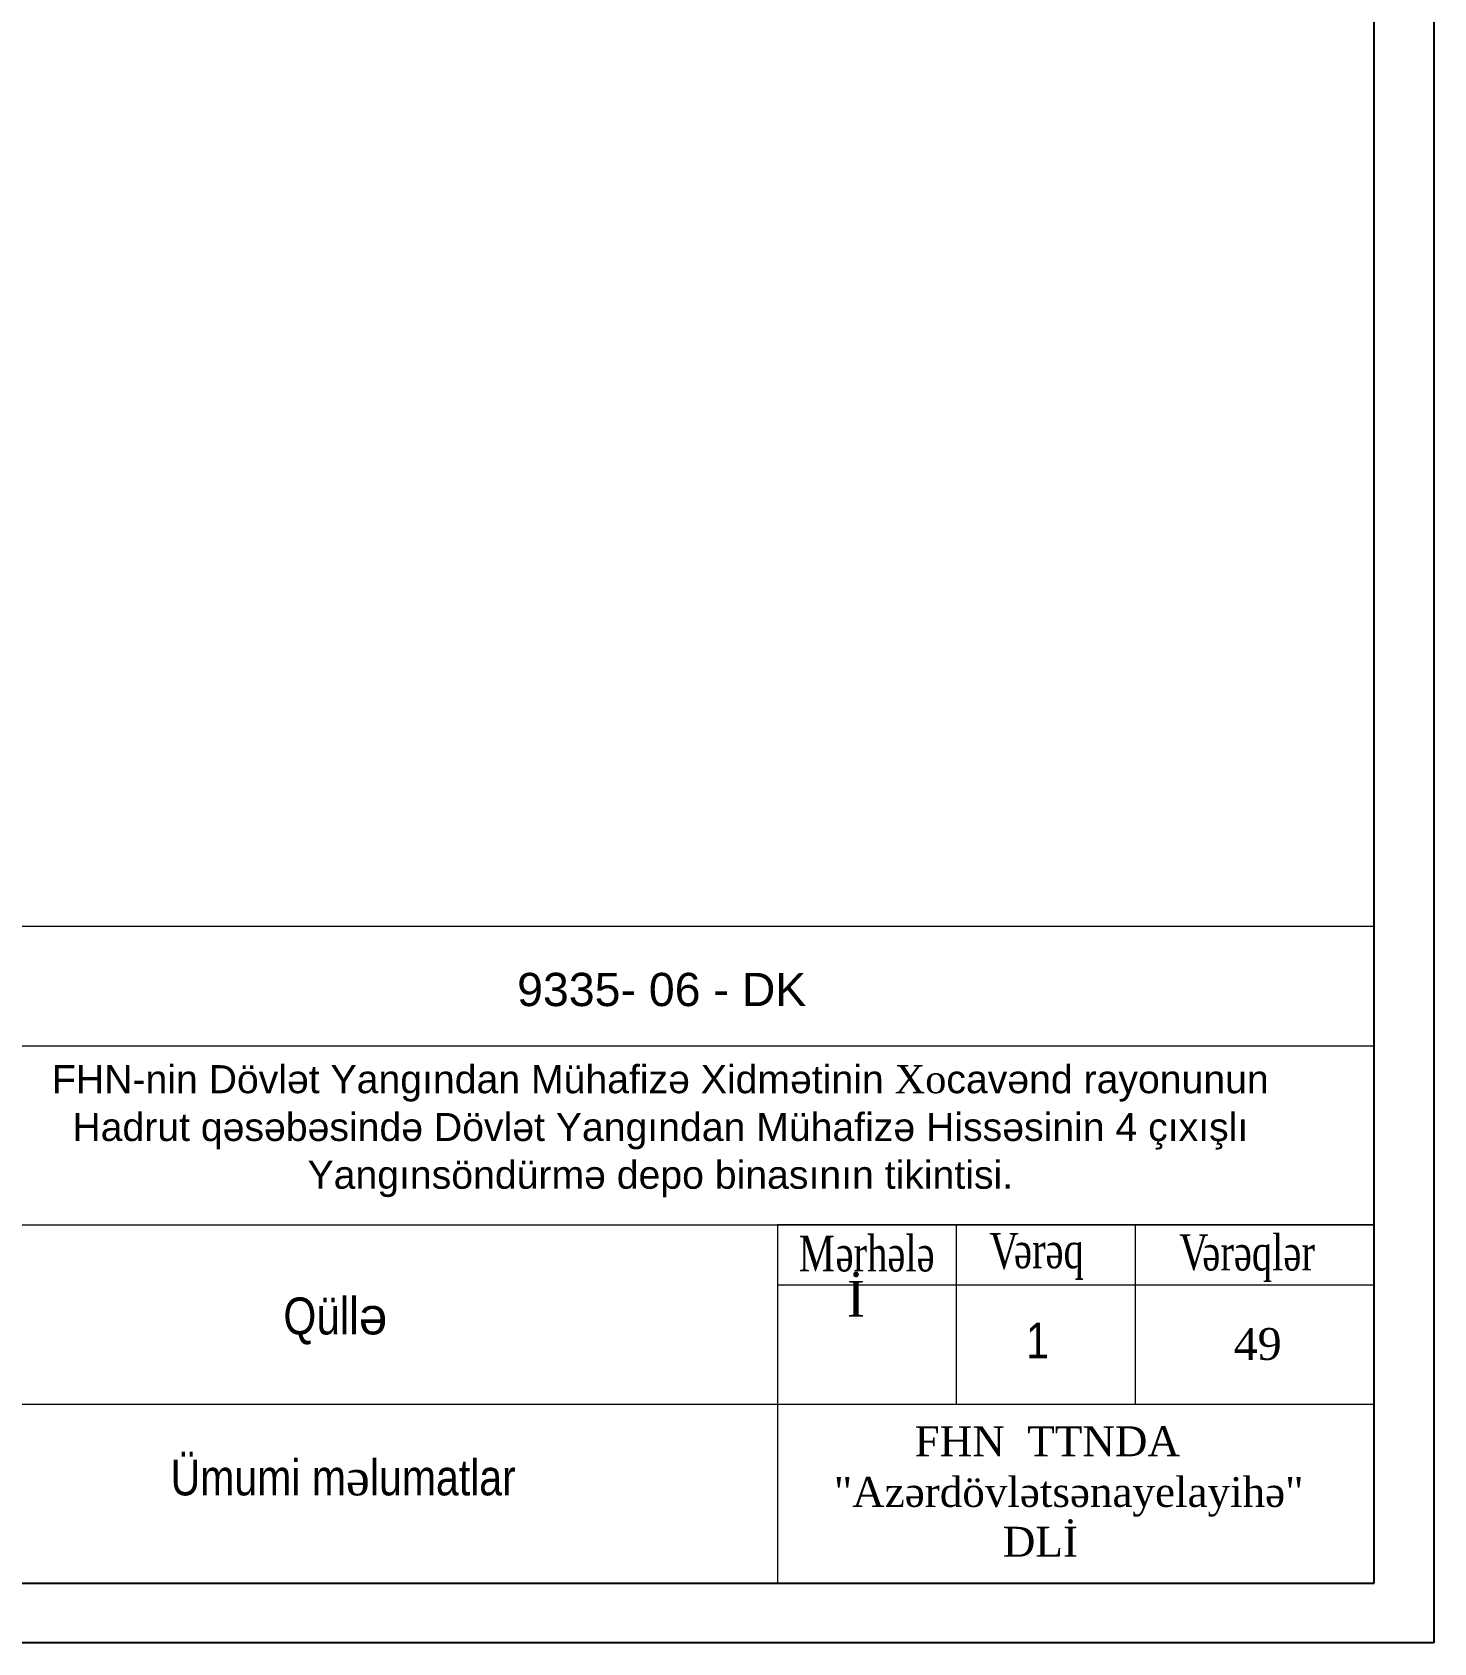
# Model space of a CAD drawing. Header units: millimetres. Extents: x -149347 to 251215, y -2929184 to -2541447.
# Drawn here: x -107980 to -96230, y -2581735 to -2568235 of the extents above; entities that cross this region are included whole.
import ezdxf

# ---------------------------------------------------------------- set-up
doc = ezdxf.new("R2010")
doc.units = ezdxf.units.MM
doc.layers.add('Text blocks_Ном._пера__1', color=7, linetype='Continuous', lineweight=15)
doc.layers.add('перегородка', color=130, linetype='Continuous', lineweight=20)
doc.styles.add('400', font='times.ttf', dxfattribs={"width": 0.75, "height": 300})
doc.styles.add('Arial', font='arial.ttf')
doc.styles.add('sevda', font='times.ttf')
doc.styles.add('style6', font='ARIALN.TTF', dxfattribs={"height": 300})
doc.styles.add('Times New Roman', font='times.ttf')

# ---------------------------------------------------------------- blocks, each defined once
blk = doc.blocks.new('mekteb')
at = {"color": 0, "lineweight": 25}
for p, q in [((139843, -1821466), (139843, -1849866)), ((139843, -1849866), (99643, -1849866))]:
    blk.add_line(p, q, dxfattribs=at)
at = {"color": 0, "lineweight": 25, "ltscale": 15}
for p, q in [((139343, -1849366), (139343, -1821966)), ((101643, -1849366), (139343, -1849366))]:
    blk.add_line(p, q, dxfattribs=at)
at = {"linetype": 'Continuous', "lineweight": 15}
for p, q in [((120843, -1844866), (139343, -1844866)), ((120843, -1846366), (139343, -1846366)), ((135843, -1847866), (135843, -1846366)), ((137343, -1847866), (137343, -1846366)), ((134343, -1846866), (139343, -1846866)), ((120843, -1847866), (139343, -1847866)), ((120843, -1849366), (139343, -1849366))]:
    blk.add_line(p, q, dxfattribs=at)
for points in [[(120843, -1849366), (139343, -1849366), (139343, -1843866), (120843, -1843866)], [(134343, -1849366), (139343, -1849366), (139343, -1846366), (134343, -1846366)]]:
    blk.add_lwpolyline(points, close=True, dxfattribs=at)
at = {"lineweight": 25, "ltscale": 15, "style": '400', "width": 0.75}
for s, p in [(' M', (134437, -1846755)), ('ərhələ', (134831, -1846755)), ('V', (136119, -1846732)), ('ərəq', (136326, -1846728)), ('   V', (137454, -1846743)), ('ərəqlər', (137904, -1846747))]:
    blk.add_text(s, height=300, dxfattribs=at).set_placement(p)
at = {"lineweight": 25, "ltscale": 15, "attachment_point": 1, "style": 'Times New Roman'}
for s, insert, char_height, width in [('{\\fTimes New Roman|b0|i0|c238|p18;\\H0.42397x;İ\\fTimes New Roman|b0|i0|c186|p18;\\H2.3586x;      }', (134926, -1846834), 707.62, 10102.13), ('"{\\fTimes New Roman|b0|i0|c238|p18;Azərdövlətsənayelayihə"\\P              } {\\fTimes New Roman|b0|i0|c238|p18;DLİ}', (134816, -1848478), 250, 8698.57)]:
    blk.add_mtext(s, dxfattribs=dict(at, insert=insert, char_height=char_height, width=width))
at = {"lineweight": 25, "insert": (130203, -1846973), "char_height": 310, "width": 5486.13, "attachment_point": 1, "style": 'style6'}
blk.add_mtext('{\\C0;Q\\fArial Narrow|b0|i0|c238|p34;üll\\fArial|b0|i0|c0|p34;ə}', dxfattribs=at)
at = {"lineweight": 25, "ltscale": 15, "insert": (135115, -1848053), "char_height": 250, "attachment_point": 1, "style": 'Times New Roman'}
blk.add_mtext('  {\\fTimes New Roman|b0|i0|c238|p18;  FHN  TTNDA}', dxfattribs=at)
at = {"layer": 'Text blocks_Ном._пера__1', "linetype": 'Continuous', "lineweight": 25, "insert": (128266, -1845580), "char_height": 235, "width": 10191.85, "attachment_point": 4, "line_spacing_factor": 1.021551, "style": 'Arial'}
blk.add_mtext('\\pxqc;{\\fArial|b0|i0|c238|p34;\\C256;FHN-nin Dövlət Yangından Mühafizə Xidmətinin \\fTimes New Roman|b0|i0|c204|p18;Xo\\fArial|b0|i0|c238|p34;cavənd rayonunun Hadrut qəsəbəsində Dövlət Yangından Mühafizə Hissəsinin 4 çıxışlı Yangınsöndürmə depo binasının tikintisi.}', dxfattribs=at)
at = {"layer": 'перегородка', "lineweight": 30, "insert": (132162, -1844536), "char_height": 441.245, "width": 6524.89, "attachment_point": 7, "style": 'Arial'}
blk.add_mtext('{\\fArial|b0|i0|c238|p34;\\H0.63158x;\\C7;9335\\fArial|b0|i0|c204|p34;- \\fArial|b0|i0|c238|p34;06\\fArial|b0|i0|c204|p34; - DK}', dxfattribs=at)

msp = doc.modelspace()

# ---------------------------------------------------------------- block references
at = {"lineweight": 15, "xscale": 1.000458130168285, "yscale": 1.000458130168285, "zscale": 1.000458130168285}
msp.add_blockref('mekteb', (-236137.65627, -731021.09928), dxfattribs=at)

# ---------------------------------------------------------------- texts
at = {"color": 7, "lineweight": 15, "attachment_point": 1}
for s, insert, char_height, style in [('{\\fArial Narrow|b0|i0|c238|p34;1}', (-99648.27568, -2579051.48261), 300, 'style6'), ('4{\\fTimes New Roman|b0|i0|c238|p18;9}', (-97908.46976, -2579096.53624), 266.8989299, 'sevda')]:
    msp.add_mtext_dynamic_manual_height_columns(s, width=753.3596341, gutter_width=12.5, heights=[0], dxfattribs=dict(at, insert=insert, char_height=char_height, style=style))
at = {"color": 0, "lineweight": 13, "insert": (-105755.597, -2580351.53608), "char_height": 300, "width": 11984.9607434, "attachment_point": 5, "style": 'style6'}
msp.add_mtext('{\\fArial Narrow|b0|i0|c238|p34;        Ümumi m\\fTimes New Roman|b0|i0|c238|p18;ə\\fArial Narrow|b0|i0|c238|p34;lumatlar }', dxfattribs=at)

doc.saveas('drawing.dxf')
